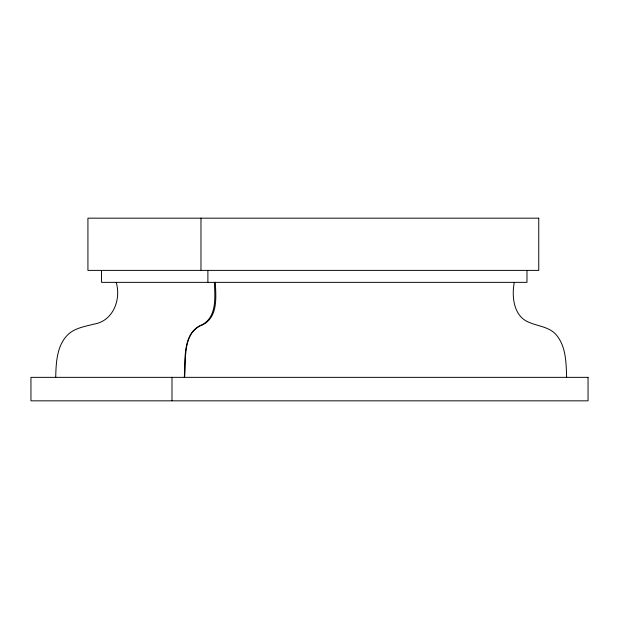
<?xml version="1.0" encoding="UTF-8"?>
<svg xmlns="http://www.w3.org/2000/svg" width="619" height="619" viewBox="0 0 619 619"><rect width="100%" height="100%" fill="white"/><g stroke="black" fill="none" stroke-linecap="round" stroke-linejoin="round"><path stroke-width="0.93" d="M184.586 377.35C186.187 360.374 182.048 332.426 202.606 324.836M55.718 377.35C56.043 362.819 56.755 345.882 67.664 334.864C73.947 328.681 82.892 326.863 91.14 324.836A95.496 95.496 0 0 0 93.399 324.224C112.983 321.439 121.301 299.859 116.225 282.357M184.3 377.35C185.584 359.809 181.947 332.697 202.289 324.635C217.168 316.642 214.94 296.547 214.367 282.357M514.281 282.357C511.487 296.942 513.662 317.029 529.918 322.692A82.002 56.948 90 0 0 531.481 323.327C539.729 326.352 549.393 327.428 555.692 334.221C566.076 345.789 566.168 362.749 566.617 377.35M215.366 282.357C215.783 295.812 218.12 313.934 205.624 323.079A77.375 39.809 -90 0 1 202.599 324.828M526.986 270.387L526.986 282.357L101.531 282.357L101.531 270.387M207.891 270.387L207.891 282.357M200.974 218.167L200.974 270.387M171.989 377.35L171.989 400.833M538.754 218.167L87.929 218.167L87.929 270.387L538.754 270.387L538.754 218.167M588.05 377.35L30.95 377.35L30.95 400.833L588.05 400.833L588.05 377.35"/></g></svg>
